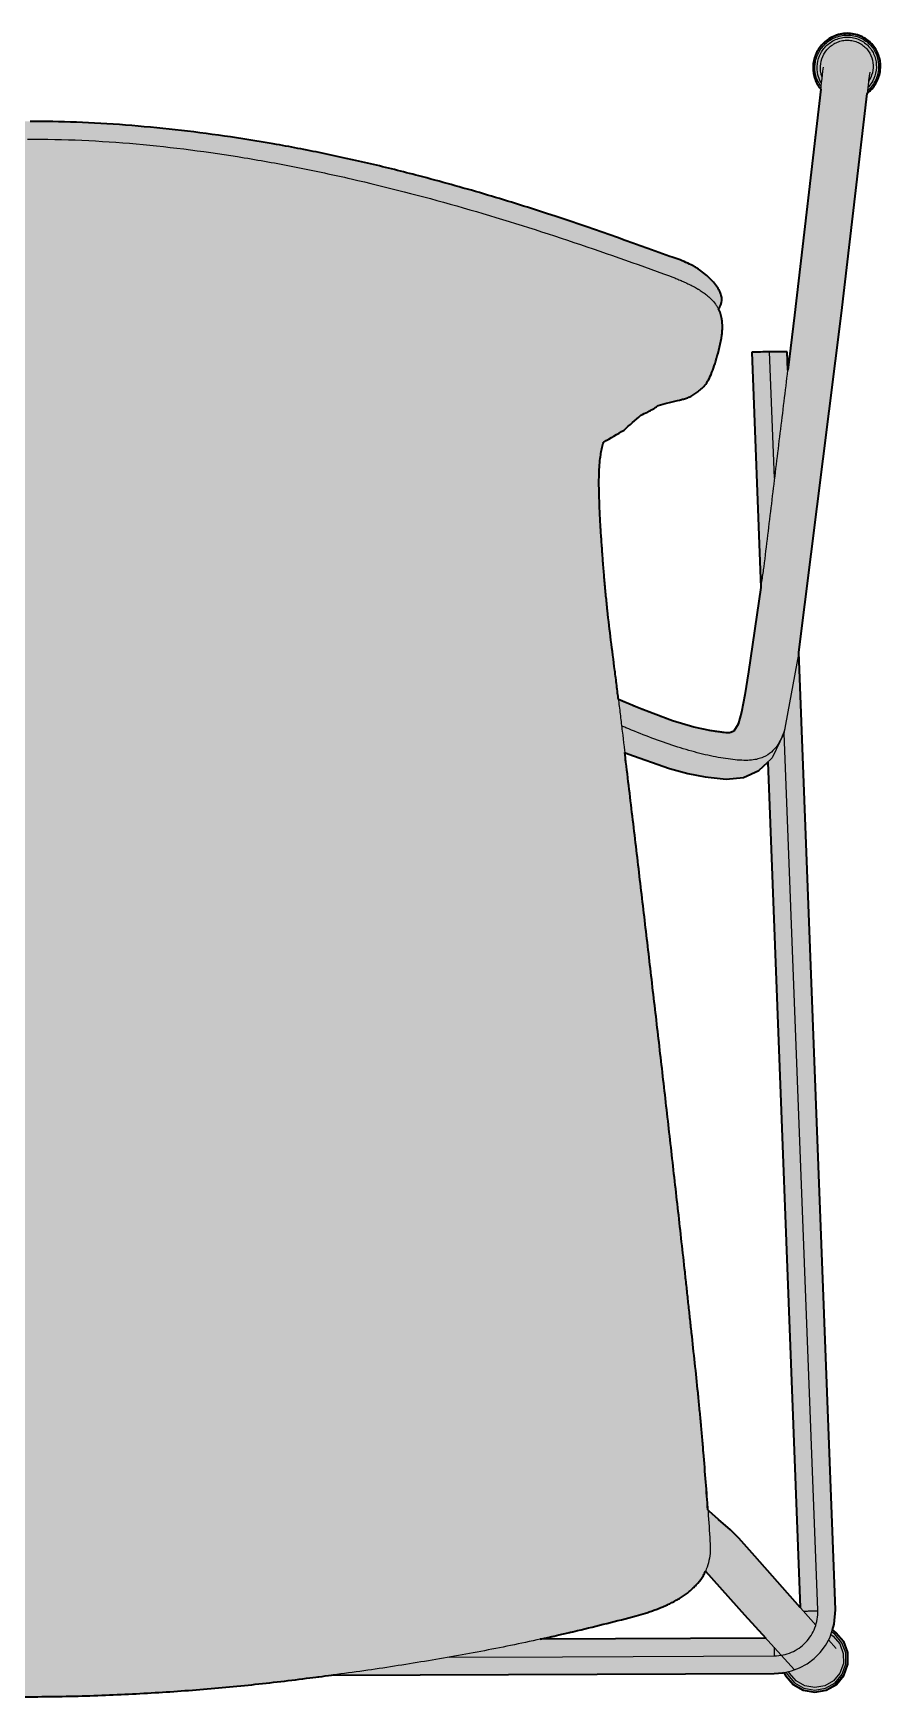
# Model space of a CAD drawing. Header units: millimetres. Extents: x 0 to 1859, y -934 to 1101.
# Drawn here: x 411 to 688, y -934 to -391 of the extents above; entities that cross this region are included whole.
import ezdxf

# ---------------------------------------------------------------- set-up
doc = ezdxf.new("R2010")
doc.units = ezdxf.units.MM
doc.layers.add('Blocks', color=7, linetype='Continuous')
doc.layers.add('Blocks$Fill', color=7, linetype='Continuous', true_color=0xffffff)
doc.layers.add('Blocks$Inner', color=7, linetype='Continuous', lineweight=25, true_color=0x007f00)
doc.layers.add('Blocks$Outline', color=7, linetype='Continuous', lineweight=35, true_color=0xff3f3f)

# ---------------------------------------------------------------- blocks, each defined once
blk = doc.blocks.new('Vico Duo Barstool Top')
at = {"layer": 'Blocks$Fill'}
h = blk.add_hatch(color=256, dxfattribs=at)
h.paths.add_polyline_path([(17.65, -10.49), (17.87, -10.21), (17.99, -10.04), (18.07, -9.95), (18.22, -9.73), (18.37, -9.51), (18.52, -9.29), (18.65, -9.07), (18.79, -8.84), (18.91, -8.61), (19.03, -8.38), (19.15, -8.14), (19.25, -7.91), (19.36, -7.67), (19.45, -7.43), (19.54, -7.19), (19.63, -6.94), (19.71, -6.7), (19.78, -6.45), (19.84, -6.2), (19.91, -5.96), (19.96, -5.71), (20.01, -5.46), (20.05, -5.21), (20.09, -4.95), (20.12, -4.7), (20.14, -4.45), (20.16, -4.2), (20.17, -3.94), (20.18, -3.69), (20.18, -3.44), (20.18, -3.18), (20.17, -2.93), (20.15, -2.68), (20.13, -2.43), (20.1, -2.17), (20.07, -1.92), (20.03, -1.67), (19.99, -1.42), (19.94, -1.17), (19.88, -0.93), (19.82, -0.68), (19.75, -0.43), (19.68, -0.19), (19.6, 0.05), (19.51, 0.29), (19.42, 0.53), (19.33, 0.77), (19.23, 1.01), (19.12, 1.24), (19.01, 1.47), (18.89, 1.7), (18.77, 1.93), (18.64, 2.16), (18.5, 2.38), (18.36, 2.6), (18.22, 2.82), (18.07, 3.03), (17.91, 3.24), (17.75, 3.45), (17.58, 3.66), (17.41, 3.86), (17.23, 4.06), (17.05, 4.25), (16.86, 4.44), (16.67, 4.63), (16.47, 4.81), (16.27, 4.99), (16.06, 5.17), (15.85, 5.34), (15.64, 5.5), (15.41, 5.66), (15.19, 5.82), (14.96, 5.97), (14.72, 6.12), (14.48, 6.26), (14.24, 6.39), (13.99, 6.52), (13.74, 6.65), (13.49, 6.76), (13.23, 6.87), (12.96, 6.98), (12.7, 7.08), (12.43, 7.17), (12.16, 7.26), (11.88, 7.33), (11.61, 7.41), (11.33, 7.47), (11.05, 7.53), (10.76, 7.58), (10.48, 7.62), (10.19, 7.66), (9.91, 7.69), (9.62, 7.71), (9.33, 7.72), (9.04, 7.73), (8.75, 7.73), (8.46, 7.72), (8.17, 7.7), (7.88, 7.68), (7.59, 7.64), (7.31, 7.6), (7.02, 7.56), (6.74, 7.5), (6.45, 7.44), (6.18, 7.37), (5.9, 7.29), (5.62, 7.21), (5.35, 7.12), (5.08, 7.02), (4.82, 6.92), (4.56, 6.8), (4.3, 6.69), (4.04, 6.56), (3.79, 6.43), (3.55, 6.29), (3.31, 6.15), (3.07, 6), (2.84, 5.85), (2.61, 5.69), (2.39, 5.52), (2.17, 5.35), (1.96, 5.18), (1.75, 5), (1.55, 4.81), (1.36, 4.62), (1.16, 4.43), (0.98, 4.23), (0.8, 4.03), (0.63, 3.82), (0.46, 3.62), (0.3, 3.4), (0.14, 3.19), (-0.01, 2.97), (-0.15, 2.75), (-0.29, 2.52), (-0.42, 2.3), (-0.55, 2.07), (-0.67, 1.84), (-0.78, 1.6), (-0.89, 1.36), (-0.99, 1.13), (-1.09, 0.89), (-1.18, 0.64), (-1.26, 0.4), (-1.34, 0.16), (-1.41, -0.09), (-1.48, -0.34), (-1.54, -0.59), (-1.59, -0.84), (-1.64, -1.09), (-1.68, -1.34), (-1.72, -1.59), (-1.75, -1.84), (-1.78, -2.09), (-1.8, -2.35), (-1.81, -2.6), (-1.82, -2.85), (-1.82, -3.11), (-1.81, -3.36), (-1.8, -3.61), (-1.79, -3.86), (-1.76, -4.12), (-1.74, -4.37), (-1.7, -4.62), (-1.66, -4.87), (-1.62, -5.12), (-1.57, -5.37), (-1.51, -5.62), (-1.45, -5.86), (-1.38, -6.11), (-1.31, -6.35), (-1.23, -6.59), (-1.15, -6.84), (-1.06, -7.07), (-0.96, -7.31), (-0.86, -7.55), (-0.75, -7.78), (-0.64, -8.01), (-0.52, -8.24), (-0.4, -8.47), (-0.27, -8.7), (-0.14, -8.92), (0, -9.14), (0.15, -9.36), (0.3, -9.57), (0.46, -9.79), (0.62, -9.99), (0.78, -10.2), (0.96, -10.4), (1.13, -10.6), (1.32, -10.79), (1.5, -10.99), (1.69, -11.17), (1.89, -11.36), (2.09, -11.53), (2.39, -11.78), (2.54, -11.9), (25.61, -194.12), (14.89, -506.84), (15.27, -511.49), (15.9, -513.38), (14.63, -514.31), (12.18, -517.24), (10.87, -520.83), (10.87, -524.65), (12.17, -528.24), (14.63, -531.16), (17.94, -533.07), (21.7, -533.74), (25.46, -533.07), (28.77, -531.16), (31.23, -528.24), (31.73, -527.26), (32.06, -527.33), (34.88, -527.53), (179.32, -527.53), (206.56, -530.65), (225.93, -532.29), (245.51, -533.44), (255.57, -533.83), (276.61, -534.17), (276.74, -534.17), (297.65, -533.74), (317.52, -532.76), (337.01, -531.29), (356.15, -529.32), (373.87, -527.14), (518.31, -526.57), (521.13, -526.36), (521.46, -526.29), (521.97, -527.27), (524.43, -530.18), (527.75, -532.08), (531.51, -532.73), (535.27, -532.05), (538.57, -530.13), (541.02, -527.19), (542.31, -523.59), (542.29, -519.77), (540.97, -516.19), (538.5, -513.27), (537.23, -512.35), (537.85, -510.45), (538.22, -505.81), (526.25, -193.18), (548.61, -10.82), (548.75, -10.7), (548.91, -10.57), (549.05, -10.45), (549.25, -10.27), (549.45, -10.09), (549.64, -9.9), (549.83, -9.71), (550.01, -9.51), (550.18, -9.31), (550.36, -9.11), (550.52, -8.91), (550.68, -8.7), (550.84, -8.48), (550.99, -8.27), (551.13, -8.05), (551.27, -7.83), (551.4, -7.61), (551.53, -7.38), (551.65, -7.15), (551.77, -6.92), (551.88, -6.69), (551.99, -6.45), (552.09, -6.22), (552.18, -5.98), (552.27, -5.74), (552.36, -5.5), (552.43, -5.26), (552.51, -5.01), (552.57, -4.76), (552.63, -4.52), (552.69, -4.27), (552.74, -4.02), (552.78, -3.77), (552.82, -3.52), (552.85, -3.27), (552.88, -3.02), (552.9, -2.77), (552.92, -2.51), (552.92, -2.26), (552.93, -2.01), (552.93, -1.75), (552.92, -1.5), (552.9, -1.25), (552.88, -0.99), (552.86, -0.74), (552.83, -0.49), (552.79, -0.24), (552.75, 0.01), (552.7, 0.26), (552.64, 0.51), (552.58, 0.76), (552.51, 1.01), (552.44, 1.25), (552.36, 1.5), (552.27, 1.74), (552.18, 1.98), (552.09, 2.22), (551.98, 2.46), (551.87, 2.7), (551.76, 2.93), (551.64, 3.16), (551.51, 3.39), (551.38, 3.62), (551.24, 3.84), (551.09, 4.06), (550.94, 4.28), (550.79, 4.49), (550.62, 4.7), (550.46, 4.91), (550.28, 5.12), (550.1, 5.32), (549.92, 5.52), (549.73, 5.71), (549.53, 5.9), (549.33, 6.08), (549.12, 6.26), (548.91, 6.43), (548.69, 6.6), (548.47, 6.77), (548.24, 6.93), (548.01, 7.08), (547.77, 7.23), (547.53, 7.37), (547.28, 7.51), (547.03, 7.64), (546.77, 7.76), (546.52, 7.88), (546.25, 7.99), (545.99, 8.09), (545.72, 8.19), (545.45, 8.28), (545.17, 8.36), (544.89, 8.44), (544.61, 8.51), (544.33, 8.57), (544.05, 8.62), (543.76, 8.67), (543.48, 8.71), (543.19, 8.74), (542.9, 8.76), (542.61, 8.78), (542.32, 8.78), (542.03, 8.78), (541.74, 8.78), (541.45, 8.76), (541.16, 8.74), (540.88, 8.71), (540.59, 8.67), (540.31, 8.63), (540.02, 8.58), (539.74, 8.52), (539.46, 8.45), (539.19, 8.38), (538.91, 8.3), (538.64, 8.21), (538.37, 8.12), (538.11, 8.02), (537.85, 7.91), (537.59, 7.8), (537.33, 7.68), (537.08, 7.56), (536.83, 7.43), (536.59, 7.29), (536.35, 7.15), (536.12, 7), (535.89, 6.85), (535.66, 6.69), (535.44, 6.53), (535.23, 6.37), (535.01, 6.2), (534.81, 6.02), (534.61, 5.84), (534.41, 5.66), (534.22, 5.47), (534.03, 5.28), (533.85, 5.08), (533.67, 4.88), (533.5, 4.68), (533.34, 4.47), (533.18, 4.26), (533.02, 4.05), (532.87, 3.84), (532.73, 3.62), (532.59, 3.4), (532.45, 3.17), (532.33, 2.95), (532.2, 2.72), (532.09, 2.49), (531.98, 2.26), (531.87, 2.02), (531.77, 1.79), (531.67, 1.55), (531.58, 1.31), (531.5, 1.07), (531.42, 0.82), (531.35, 0.58), (531.28, 0.33), (531.22, 0.09), (531.17, -0.16), (531.12, -0.41), (531.08, -0.66), (531.04, -0.91), (531.01, -1.16), (530.98, -1.41), (530.96, -1.67), (530.94, -1.92), (530.93, -2.17), (530.93, -2.43), (530.93, -2.68), (530.94, -2.93), (530.95, -3.18), (530.97, -3.44), (531, -3.69), (531.03, -3.94), (531.07, -4.19), (531.11, -4.44), (531.16, -4.69), (531.22, -4.94), (531.28, -5.19), (531.35, -5.44), (531.42, -5.68), (531.5, -5.93), (531.58, -6.17), (531.68, -6.41), (531.77, -6.65), (531.88, -6.89), (531.98, -7.13), (532.1, -7.36), (532.22, -7.59), (532.35, -7.82), (532.48, -8.05), (532.62, -8.27), (532.76, -8.49), (532.91, -8.71), (533.07, -8.93), (533.27, -9.19), (533.49, -9.47), (522.74, -101.17), (522.51, -95.2), (511.02, -95.25), (513.96, -172.1), (508.71, -207.09), (507.62, -212.79), (506.49, -216.69), (505.09, -219.03), (504.04, -219.47), (503.3, -219.52), (501.98, -219.47), (497.25, -218.82), (492.01, -217.67), (485.08, -215.58), (474.21, -211.49), (467.46, -208.68), (463.17, -172.53), (461.85, -155.63), (461.55, -150.8), (461.17, -141.81), (461.12, -137.84), (461.13, -136.04), (461.18, -134.36), (461.25, -132.82), (461.36, -131.38), (461.51, -130.04), (461.67, -128.79), (461.84, -127.77), (462.03, -126.82), (462.24, -125.86), (462.36, -125.41), (462.48, -124.97), (462.68, -124.65), (469.32, -120.7), (474.79, -115.89), (476.95, -114.83), (477.52, -114.54), (477.9, -114.34), (478.29, -114.12), (478.68, -113.88), (479.07, -113.64), (479.45, -113.37), (479.84, -113.08), (480.04, -112.93), (480.38, -112.66), (486.75, -111.1), (487.7, -110.86), (488.01, -110.78), (489.37, -110.38), (489.71, -110.27), (490.05, -110.15), (490.39, -110.02), (490.56, -109.95), (490.73, -109.88), (490.89, -109.8), (491.06, -109.72), (491.23, -109.63), (491.39, -109.54), (491.56, -109.44), (491.72, -109.34), (492.05, -109.12), (493.37, -108.19), (493.7, -107.94), (494.03, -107.68), (494.36, -107.4), (494.52, -107.26), (494.68, -107.11), (494.84, -106.96), (495, -106.8), (495.16, -106.63), (495.32, -106.46), (495.48, -106.28), (495.64, -106.09), (495.79, -105.9), (495.95, -105.69), (496.1, -105.48), (496.25, -105.26), (496.4, -105.03), (496.55, -104.79), (496.69, -104.53), (496.84, -104.28), (496.98, -104.01), (497.13, -103.73), (497.41, -103.14), (497.68, -102.52), (497.95, -101.87), (498.21, -101.18), (498.73, -99.73), (499.23, -98.16), (499.71, -96.47), (500.18, -94.66), (500.62, -92.73), (501.05, -90.68), (501.11, -90.34), (501.17, -90), (501.21, -89.65), (501.25, -89.3), (501.29, -88.95), (501.31, -88.59), (501.35, -87.86), (501.37, -87.12), (501.37, -86.73), (501.37, -86.35), (501.35, -85.95), (501.32, -85.56), (501.3, -85.36), (501.27, -85.15), (501.25, -84.95), (501.14, -84.34), (501.06, -83.93), (500.97, -83.51), (500.92, -83.3), (500.87, -83.09), (500.81, -82.88), (500.74, -82.67), (500.67, -82.46), (500.6, -82.24), (500.51, -82.03), (500.42, -81.81), (500.32, -81.59), (500.21, -81.38), (500.06, -81.1), (500.18, -80.94), (500.3, -80.78), (500.4, -80.62), (500.5, -80.45), (500.6, -80.29), (500.64, -80.2), (500.68, -80.12), (500.72, -80.04), (500.76, -79.95), (500.8, -79.87), (500.83, -79.79), (500.87, -79.7), (500.9, -79.62), (500.93, -79.53), (500.96, -79.45), (500.98, -79.36), (501.01, -79.27), (501.03, -79.19), (501.05, -79.1), (501.07, -79.01), (501.09, -78.93), (501.11, -78.84), (501.12, -78.75), (501.14, -78.66), (501.15, -78.58), (501.16, -78.49), (501.16, -78.4), (501.17, -78.25), (501.18, -78.11), (501.18, -77.96), (501.17, -77.81), (501.17, -77.72), (501.16, -77.64), (501.14, -77.46), (501.12, -77.29), (501.09, -77.11), (501.05, -76.93), (501.01, -76.75), (500.96, -76.57), (500.91, -76.39), (500.85, -76.21), (500.78, -76.03), (500.71, -75.84), (500.63, -75.66), (500.54, -75.48), (500.45, -75.29), (500.36, -75.1), (500.25, -74.91), (500.14, -74.72), (500.02, -74.53), (499.9, -74.33), (499.76, -74.13), (499.62, -73.93), (499.47, -73.72), (499.15, -73.3), (498.81, -72.88), (498.44, -72.45), (498.04, -72.02), (497.63, -71.59), (497.2, -71.16), (496.75, -70.73), (496.3, -70.31), (495.83, -69.91), (495.35, -69.51), (494.86, -69.13), (494.37, -68.76), (493.87, -68.41), (493.37, -68.07), (492.85, -67.74), (492.33, -67.43), (491.79, -67.12), (491.23, -66.81), (490.67, -66.52), (490.09, -66.24), (489.49, -65.97), (488.89, -65.7), (488.26, -65.45), (487.63, -65.2), (486.98, -64.96), (486.31, -64.73), (485.63, -64.51), (484.94, -64.3), (484.23, -64.1), (464.68, -57.02), (444.28, -50.09), (423.42, -43.61), (402.33, -37.73), (386.56, -33.81), (370.84, -30.34), (354.9, -27.29), (338.96, -24.74), (322.93, -22.7), (306.7, -21.18), (298.61, -20.63), (290.66, -20.24), (282.95, -20.02), (275.59, -19.97), (267.93, -20.06), (260.18, -20.32), (252.36, -20.74), (244.49, -21.3), (228.26, -22.89), (212.24, -24.99), (196.31, -27.6), (180.38, -30.72), (164.68, -34.25), (148.92, -38.23), (127.85, -44.19), (107.02, -50.75), (86.65, -57.77), (67.13, -64.92), (66.42, -65.13), (65.73, -65.34), (65.05, -65.56), (64.38, -65.8), (63.73, -66.04), (63.1, -66.29), (62.48, -66.55), (61.87, -66.81), (61.28, -67.09), (60.7, -67.37), (60.14, -67.67), (59.58, -67.97), (59.04, -68.28), (58.52, -68.6), (58.01, -68.93), (57.5, -69.27), (57.01, -69.62), (56.52, -69.99), (56.03, -70.38), (55.55, -70.78), (55.09, -71.19), (54.63, -71.61), (54.18, -72.04), (53.76, -72.47), (53.34, -72.9), (52.95, -73.33), (52.58, -73.76), (52.24, -74.19), (51.92, -74.61), (51.78, -74.81), (51.64, -75.02), (51.5, -75.22), (51.38, -75.41), (51.26, -75.61), (51.15, -75.8), (51.04, -75.99), (50.95, -76.18), (50.86, -76.37), (50.77, -76.55), (50.7, -76.73), (50.63, -76.92), (50.56, -77.1), (50.5, -77.28), (50.44, -77.46), (50.4, -77.64), (50.36, -77.82), (50.32, -78), (50.29, -78.18), (50.27, -78.35), (50.25, -78.53), (50.24, -78.62), (50.24, -78.7), (50.24, -78.85), (50.24, -79), (50.24, -79.15), (50.25, -79.29), (50.26, -79.38), (50.27, -79.47), (50.28, -79.56), (50.29, -79.65), (50.31, -79.73), (50.32, -79.82), (50.34, -79.91), (50.36, -79.99), (50.38, -80.08), (50.41, -80.17), (50.43, -80.25), (50.46, -80.34), (50.49, -80.42), (50.52, -80.51), (50.55, -80.59), (50.59, -80.68), (50.62, -80.76), (50.66, -80.85), (50.7, -80.93), (50.74, -81.01), (50.78, -81.09), (50.83, -81.18), (50.92, -81.34), (51.02, -81.51), (51.13, -81.67), (51.24, -81.83), (51.36, -81.99), (51.22, -82.26), (51.11, -82.48), (51.01, -82.7), (50.92, -82.92), (50.83, -83.13), (50.76, -83.35), (50.69, -83.56), (50.62, -83.77), (50.56, -83.99), (50.51, -84.2), (50.46, -84.41), (50.38, -84.82), (50.23, -85.64), (50.19, -85.85), (50.17, -86.05), (50.14, -86.25), (50.12, -86.45), (50.09, -86.85), (50.08, -87.24), (50.07, -87.63), (50.08, -88.01), (50.1, -88.76), (50.14, -89.48), (50.17, -89.84), (50.2, -90.19), (50.25, -90.54), (50.29, -90.89), (50.35, -91.23), (50.41, -91.57), (50.85, -93.62), (51.3, -95.55), (51.77, -97.36), (52.26, -99.05), (52.77, -100.61), (53.29, -102.06), (53.56, -102.75), (53.83, -103.4), (54.11, -104.02), (54.39, -104.6), (54.53, -104.88), (54.68, -105.15), (54.82, -105.41), (54.97, -105.66), (55.12, -105.9), (55.27, -106.13), (55.42, -106.35), (55.58, -106.56), (55.73, -106.77), (55.89, -106.96), (56.04, -107.15), (56.2, -107.33), (56.36, -107.5), (56.52, -107.66), (56.68, -107.82), (56.85, -107.98), (57.01, -108.13), (57.17, -108.27), (57.5, -108.54), (57.83, -108.8), (58.16, -109.05), (59.48, -109.98), (59.81, -110.2), (59.98, -110.3), (60.14, -110.4), (60.31, -110.49), (60.48, -110.57), (60.64, -110.65), (60.81, -110.73), (60.98, -110.8), (61.15, -110.87), (61.49, -111), (61.83, -111.12), (62.17, -111.23), (63.54, -111.62), (63.85, -111.7), (71.17, -113.47), (71.32, -113.59), (71.51, -113.74), (71.71, -113.89), (72.1, -114.18), (72.49, -114.44), (72.88, -114.69), (73.26, -114.92), (73.65, -115.14), (74.04, -115.34), (74.61, -115.62), (76.78, -116.67), (82.26, -121.46), (88.92, -125.39), (89.12, -125.71), (89.24, -126.14), (89.36, -126.6), (89.58, -127.56), (89.77, -128.51), (89.94, -129.52), (90.11, -130.77), (90.26, -132.11), (90.37, -133.55), (90.46, -135.1), (90.51, -136.77), (90.53, -138.57), (90.49, -142.54), (90.15, -151.54), (88.72, -172.1), (87.92, -180.4), (84.47, -209.43), (77.73, -212.28), (66.87, -216.41), (59.95, -218.52), (54.72, -219.69), (49.99, -220.36), (48.68, -220.42), (47.93, -220.37), (46.88, -219.94), (45.47, -217.6), (44.33, -213.71), (43.21, -208.01), (41.99, -200.58), (37.83, -173.04), (40.46, -96.18), (28.97, -96.17), (28.77, -102.15)], flags=0)
h.paths.add_polyline_path([(82.47, -226.72), (58.1, -450.47), (56.33, -474.12), (55.89, -474.47), (52.87, -477.17), (48.96, -480.64), (46.29, -483.34), (41.1, -489.2), (26.41, -506), (35.87, -230.08), (38.73, -232.76), (43.79, -234.99), (49.45, -235.58), (56.3, -234.82), (61.94, -233.66), (67.94, -232.01), (81.43, -227.16)], flags=0)
h.paths.add_polyline_path([(37.57, -516.04), (57.2, -494.07), (57.37, -494.44), (57.54, -494.8), (57.72, -495.13), (57.9, -495.46), (58.09, -495.78), (58.29, -496.1), (58.5, -496.42), (58.71, -496.73), (58.94, -497.04), (59.18, -497.34), (59.42, -497.64), (59.68, -497.94), (59.94, -498.23), (60.21, -498.52), (60.48, -498.81), (60.76, -499.09), (61.33, -499.63), (61.92, -500.16), (62.51, -500.67), (62.81, -500.92), (63.12, -501.16), (63.44, -501.4), (63.75, -501.63), (64.41, -502.08), (65.07, -502.51), (65.75, -502.93), (66.44, -503.33), (67.84, -504.09), (68.55, -504.46), (69.27, -504.8), (70, -505.13), (70.74, -505.45), (72.23, -506.05), (73.73, -506.63), (75.25, -507.17), (76.78, -507.67), (78.32, -508.14), (79.88, -508.57), (99.02, -513.28), (111.25, -516.04)], flags=0)
h.paths.add_polyline_path([(496.64, -473.2), (493.42, -434.99), (469.53, -226.01), (484.07, -231.19), (490.09, -232.81), (495.73, -233.95), (502.58, -234.69), (508.24, -234.07), (513.29, -231.82), (516.14, -229.12), (526.7, -505.01), (506.72, -482.42), (504.05, -479.74), (500.12, -476.28)], flags=0)
h.paths.add_polyline_path([(495.86, -493.2), (515.57, -515.1), (441.89, -515.39), (454.11, -512.58), (473.23, -507.79), (474.79, -507.35), (476.33, -506.88), (477.86, -506.37), (479.37, -505.82), (480.87, -505.25), (482.36, -504.64), (483.1, -504.32), (483.83, -503.98), (484.55, -503.63), (485.25, -503.27), (486.65, -502.49), (487.34, -502.09), (488.02, -501.67), (488.68, -501.24), (489.33, -500.79), (489.65, -500.56), (489.96, -500.32), (490.27, -500.08), (490.57, -499.83), (491.16, -499.31), (491.75, -498.78), (492.32, -498.23), (492.6, -497.95), (492.87, -497.66), (493.13, -497.37), (493.39, -497.08), (493.65, -496.78), (493.89, -496.48), (494.13, -496.18), (494.35, -495.87), (494.57, -495.55), (494.78, -495.24), (494.98, -494.92), (495.16, -494.6), (495.34, -494.27), (495.51, -493.94), (495.69, -493.57)], flags=0)
at = {"layer": 'Blocks$Inner'}
for p, q in [((513.96, -172.1), (511.02, -95.25)), ((518.34, -136.38), (516.76, -95.22)), ((526.7, -505.01), (516.14, -229.12)), ((441.89, -515.39), (515.57, -515.1)), ((536.75, -513.84), (537.53, -514.43)), ((538.06, -513.8), (537.01, -513.02)), ((538.41, -513.39), (537.19, -512.49)), ((538.5, -513.27), (537.23, -512.35)), ((521.46, -526.29), (521.97, -527.27)), ((521.61, -526.25), (522.09, -527.19)), ((522.14, -526.13), (522.56, -526.92)), ((523.28, -526.51), (522.98, -525.95))]:
    blk.add_line(p, q, dxfattribs=at)
for points in [[(549.37, -4.3), (540.26, -82.54), (526.16, -193.9), (521.46, -219.79), (517.63, -227.72), (513.29, -231.82), (508.24, -234.07), (502.58, -234.69), (495.73, -233.95), (490.09, -232.81), (484.07, -231.19), (470.57, -226.39), (469.53, -226.01)], [(522.51, -95.2), (522.74, -101.17)], [(476.95, -114.83), (476.95, -114.83), (474.79, -115.89), (469.32, -120.7), (462.68, -124.65), (462.48, -124.97)], [(373.87, -527.14), (518.31, -526.57), (521.13, -526.36), (523.9, -525.75), (526.55, -524.76), (529.03, -523.4), (531.3, -521.71), (533.31, -519.71), (535.01, -517.45), (536.38, -514.97), (537.85, -510.45), (538.22, -505.81), (526.25, -193.18)], [(532.48, -505.97), (521.52, -219.62)], [(496.64, -473.2), (497.09, -473.6), (500.12, -476.28), (504.05, -479.74), (506.72, -482.42), (511.94, -488.27), (531.83, -510.84)], [(524.93, -525.37), (508.54, -507.39), (495.86, -493.2)], [(521.97, -527.27), (524.43, -530.18), (527.75, -532.08), (531.51, -532.73), (535.27, -532.05), (538.57, -530.13), (541.02, -527.19), (542.31, -523.59), (542.29, -519.77), (540.97, -516.19), (538.5, -513.27)], [(522.09, -527.19), (524.53, -530.07), (527.8, -531.94), (531.51, -532.58), (535.22, -531.91), (538.48, -530.01), (540.89, -527.11), (542.16, -523.57), (542.15, -519.8), (540.84, -516.26), (538.41, -513.39)], [(522.56, -526.92), (524.87, -529.65), (527.98, -531.43), (531.51, -532.04), (535.03, -531.4), (538.13, -529.6), (540.42, -526.85), (541.63, -523.48), (541.62, -519.89), (540.38, -516.53), (538.06, -513.8)], [(537.53, -514.43), (539.66, -516.95), (540.8, -520.04), (540.82, -523.33), (539.7, -526.43), (537.59, -528.97), (534.75, -530.63), (531.51, -531.21), (528.27, -530.65), (525.41, -529.02), (523.28, -526.51)], [(536.03, -515.6), (538.5, -518.4)], [(412.29, -521.25), (449.2, -521.1), (518.28, -520.83)]]:
    blk.add_lwpolyline(points, dxfattribs=at)
for points, knots in [([(533.49, -9.47), (533.42, -9.37), (533.34, -9.28), (533.27, -9.19), (533.23, -9.13), (533.19, -9.08), (533.15, -9.02), (533.12, -8.99), (532.24, -7.83), (531.02, -5.24), (530.76, -1.14), (531.97, 2.81), (534.16, 5.64), (536.55, 7.35), (538.61, 8.28), (540.86, 8.79), (542.42, 8.81), (543.19, 8.74)], [-20.35828, -20.35828, -20.35828, -20.35828, -20.0836, -20.0836, -20.0836, -19.925255, -19.925255, -19.925255, -19.829331, -16.524442, -13.219554, -9.914665, -6.609777, -4.957333, -3.304888, -1.652444, 0, 0, 0, 0]), ([(533.51, -9.32), (533.43, -9.22), (533.36, -9.13), (533.29, -9.03), (533.25, -8.98), (533.21, -8.93), (533.17, -8.87), (533.16, -8.87), (532.32, -7.74), (531.13, -5.2), (530.87, -1.14), (532.07, 2.78), (534.25, 5.57), (536.62, 7.27), (538.66, 8.19), (540.89, 8.69), (542.43, 8.71), (543.19, 8.63)], [-20.283629, -20.283629, -20.283629, -20.283629, -20.002198, -20.002198, -20.002198, -19.845692, -19.845692, -19.845692, -19.829331, -16.524442, -13.219554, -9.914665, -6.609777, -4.957333, -3.304888, -1.652444, 0, 0, 0, 0]), ([(533.59, -8.63), (533.52, -8.53), (533.45, -8.43), (533.37, -8.32), (533.34, -8.28), (533.31, -8.23), (533.27, -8.18), (532.61, -7.19), (531.61, -4.89), (531.39, -1.13), (532.56, 2.62), (534.66, 5.29), (536.93, 6.9), (538.88, 7.76), (541.01, 8.23), (542.47, 8.24), (543.19, 8.16)], [-19.911375, -19.911375, -19.911375, -19.911375, -19.602095, -19.602095, -19.602095, -19.45509, -19.45509, -19.45509, -16.524442, -13.219554, -9.914665, -6.609777, -4.957333, -3.304888, -1.652444, 0, 0, 0, 0]), ([(533.71, -7.57), (533.66, -7.47), (533.6, -7.38), (533.55, -7.28), (533.52, -7.24), (533.5, -7.2), (533.48, -7.15), (533.05, -6.4), (532.29, -4.44), (532.13, -1.13), (533.26, 2.4), (535.25, 4.88), (537.38, 6.36), (539.2, 7.15), (541.17, 7.57), (542.53, 7.56), (543.19, 7.49)], [-19.253744, -19.253744, -19.253744, -19.253744, -18.962805, -18.962805, -18.962805, -18.828879, -18.828879, -18.828879, -16.524442, -13.219554, -9.914665, -6.609777, -4.957333, -3.304888, -1.652444, 0, 0, 0, 0]), ([(533.91, -5.59), (533.9, -5.55), (533.88, -5.52), (533.87, -5.48), (533.74, -5.13), (533.32, -3.72), (533.23, -1.13), (534.3, 2.06), (536.13, 4.27), (538.05, 5.57), (539.68, 6.25), (541.42, 6.58), (542.61, 6.56), (543.2, 6.49)], [-17.742266, -17.742266, -17.742266, -17.742266, -17.626072, -17.626072, -17.626072, -16.524442, -13.219554, -9.914665, -6.609777, -4.957333, -3.304888, -1.652444, 0, 0, 0, 0]), ([(543.19, 8.74), (543.96, 8.66), (545.48, 8.35), (547.57, 7.43), (549.38, 6.13), (551.34, 3.99), (552.83, 0.81), (553.1, -3.29), (551.89, -7.25), (550.1, -9.55), (548.96, -10.53), (548.91, -10.57), (548.86, -10.62), (548.8, -10.66), (548.75, -10.7), (548.7, -10.74), (548.66, -10.78), (548.61, -10.82)], [0, 0, 0, 0, 1.652444, 3.304888, 4.957333, 6.609777, 9.914665, 13.219554, 16.524442, 19.829331, 19.972135, 19.972135, 19.972135, 20.126225, 20.126225, 20.126225, 20.269636, 20.269636, 20.269636, 20.269636]), ([(543.19, 8.63), (543.95, 8.56), (545.45, 8.25), (547.53, 7.34), (549.32, 6.05), (551.25, 3.93), (552.73, 0.77), (552.98, -3.29), (551.78, -7.21), (550.04, -9.46), (548.95, -10.4), (548.94, -10.41), (548.89, -10.45), (548.84, -10.49), (548.79, -10.53), (548.74, -10.58), (548.68, -10.63), (548.62, -10.68)], [0, 0, 0, 0, 1.652444, 3.304888, 4.957333, 6.609777, 9.914665, 13.219554, 16.524442, 19.829331, 19.85451, 19.85451, 19.85451, 20.00671, 20.00671, 20.00671, 20.174796, 20.174796, 20.174796, 20.174796]), ([(543.19, 8.16), (543.91, 8.09), (545.34, 7.79), (547.31, 6.91), (549.01, 5.67), (550.84, 3.64), (552.24, 0.61), (552.47, -3.3), (551.35, -6.88), (549.84, -8.9), (548.99, -9.71), (548.95, -9.75), (548.91, -9.79), (548.87, -9.83), (548.81, -9.88), (548.76, -9.93), (548.71, -9.98)], [0, 0, 0, 0, 1.652444, 3.304888, 4.957333, 6.609777, 9.914665, 13.219554, 16.524442, 19.379421, 19.379421, 19.379421, 19.522224, 19.522224, 19.522224, 19.700946, 19.700946, 19.700946, 19.700946]), ([(543.19, 7.49), (543.86, 7.42), (545.18, 7.13), (546.99, 6.3), (548.56, 5.14), (550.25, 3.23), (551.54, 0.38), (551.73, -3.3), (550.74, -6.38), (549.58, -8.05), (549.06, -8.64), (549.03, -8.67), (549, -8.71), (548.96, -8.75), (548.92, -8.79), (548.88, -8.84), (548.83, -8.89)], [0, 0, 0, 0, 1.652444, 3.304888, 4.957333, 6.609777, 9.914665, 13.219554, 16.524442, 18.577125, 18.577125, 18.577125, 18.70706, 18.70706, 18.70706, 18.877489, 18.877489, 18.877489, 18.877489]), ([(543.2, 6.49), (543.78, 6.42), (544.94, 6.14), (546.52, 5.39), (547.9, 4.34), (549.38, 2.62), (550.51, 0.03), (550.63, -3.31), (549.87, -5.57), (549.22, -6.67), (549.14, -6.8), (549.12, -6.83), (549.1, -6.86), (549.08, -6.9), (549.07, -6.9), (549.07, -6.91), (549.06, -6.92)], [0, 0, 0, 0, 1.652444, 3.304888, 4.957333, 6.609777, 9.914665, 13.219554, 16.524442, 16.975927, 16.975927, 16.975927, 17.089546, 17.089546, 17.089546, 17.118963, 17.118963, 17.118963, 17.118963]), ([(484.23, -64.1), (471.59, -59.4), (451.31, -52.17), (426.93, -44.59), (412.93, -40.56), (400.55, -37.22), (386.53, -33.73), (373.5, -30.85), (362.92, -28.74), (352.21, -26.77), (338.97, -24.66), (322.98, -22.62), (301.25, -20.56), (285.11, -19.92), (275.59, -19.97)], [1, 1, 1, 1, 1.2, 1.3, 1.35, 1.4, 1.475, 1.55, 1.5875, 1.625, 1.7, 1.775, 1.85, 2, 2, 2, 2]), ([(274.73, -25.76), (286.57, -25.71), (310.23, -26.82), (339.65, -30.66), (362.9, -34.91), (386.07, -39.87), (414.75, -47.28), (448.86, -57.84), (471.16, -65.69), (482.17, -69.7)], [0.0100704, 0.0100704, 0.0100704, 0.0100704, 0.176737, 0.3434037, 0.426737, 0.5100704, 0.676737, 0.8434037, 1.0100704, 1.0100704, 1.0100704, 1.0100704]), ([(500.06, -81.1), (500.72, -80.25), (501.09, -79.35), (501.16, -78.4), (501.18, -78.2), (501.19, -77.55), (501.02, -76.64), (500.64, -75.66), (500.15, -74.67), (499.22, -73.33), (497.68, -71.58), (495.85, -69.87), (494.21, -68.61), (492.86, -67.74), (491.44, -66.9), (489.53, -65.94), (487.02, -64.94), (485.18, -64.36), (484.23, -64.1)], [-0.043735, -0.043735, -0.043735, -0.043735, 0.130884, 0.130884, 0.130884, 0.166667, 0.25, 0.291667, 0.333333, 0.416667, 0.5, 0.583333, 0.666667, 0.708333, 0.75, 0.833333, 0.916667, 1, 1, 1, 1]), ([(482.17, -69.7), (483.05, -69.99), (484.38, -70.47), (485.96, -71.11), (486.87, -71.49), (487.56, -71.79), (488.26, -72.1), (489.23, -72.54), (490.47, -73.1), (491.69, -73.7), (492.61, -74.2), (493.15, -74.52), (493.56, -74.77), (493.97, -75.03), (494.68, -75.49), (495.64, -76.16), (496.69, -76.99), (497.95, -78.13), (498.94, -79.31), (499.63, -80.35), (499.97, -80.94), (500.21, -81.38), (500.43, -81.81), (500.66, -82.39), (500.88, -83.1), (501.04, -83.79), (501.14, -84.34), (501.21, -84.75), (501.28, -85.16), (501.34, -85.69), (501.37, -86.35), (501.37, -87.12), (501.35, -88.12), (501.27, -89.31), (501.14, -90.23), (501.05, -90.68)], [1.01007, 1.01007, 1.01007, 1.01007, 1.081499, 1.117213, 1.13507, 1.152928, 1.170785, 1.188642, 1.224356, 1.26007, 1.277928, 1.295785, 1.304713, 1.313642, 1.331499, 1.367213, 1.402928, 1.438642, 1.51007, 1.545785, 1.563642, 1.581499, 1.599356, 1.617213, 1.652928, 1.688642, 1.706499, 1.724356, 1.742213, 1.76007, 1.795785, 1.831499, 1.867213, 1.938642, 2.01007, 2.01007, 2.01007, 2.01007]), ([(501.05, -90.68), (500.49, -93.49), (499.58, -97.24), (498.23, -101.26), (497.14, -103.83), (495.96, -105.79), (494.69, -107.17), (493.59, -108.04), (492.71, -108.66), (492.05, -109.13), (491.39, -109.56), (490.5, -110), (489.37, -110.4), (488.19, -110.72), (487.46, -110.94), (480.38, -112.66)], [2.0100704, 2.0100704, 2.0100704, 2.0100704, 2.0394821, 2.054188, 2.0688939, 2.0835998, 2.0983057, 2.1130115, 2.1203645, 2.1277174, 2.1350704, 2.1424233, 2.1571292, 2.1718351, 2.1806505, 2.1806505, 2.1806505, 2.1806505]), ([(516.76, -95.22), (517.43, -95.22), (518.77, -95.21), (520.54, -95.2), (521.62, -95.2), (522.51, -95.2)], [77.4657845, 77.4657845, 77.4657845, 77.4657845, 77.5768962, 77.6880079, 78.0212465, 78.0212465, 78.0212465, 78.0212465]), ([(480.38, -112.66), (480.33, -112.7), (479.76, -113.17), (478.68, -113.92), (477.59, -114.52), (477.01, -114.8), (476.95, -114.83)], [2.1806505, 2.1806505, 2.1806505, 2.1806505, 2.18187265, 2.19469317, 2.20751368, 2.20902548, 2.20902548, 2.20902548, 2.20902548]), ([(462.48, -124.97), (462.31, -125.54), (462.16, -126.16), (462.03, -126.82), (461.9, -127.43), (461.64, -128.84), (461.34, -131.32), (461.15, -134.28), (461.1, -137.75), (461.17, -143.07), (461.44, -149.16), (461.84, -155.62), (462.19, -160.54), (462.5, -164.63), (462.73, -167.43), (462.86, -169.02), (462.96, -170.19), (463.06, -171.35), (463.2, -172.92), (463.47, -175.67), (464.05, -181.23), (465.02, -189.31), (466.07, -197.5), (466.8, -203.26), (467.2, -206.55), (467.5, -209.02), (467.79, -211.5), (468.19, -214.83), (468.89, -220.69), (469.91, -229.15), (471.13, -239.3), (472.73, -252.63), (474.64, -268.75), (476.9, -288.01), (479.16, -307.34), (481.39, -326.68), (483.64, -346.25), (485.49, -362.61), (486.97, -375.78), (488.08, -385.72), (489, -393.99), (489.72, -400.59), (490.26, -405.53), (490.79, -410.45), (491.51, -417.01), (492.4, -425.2), (493.26, -433.37), (493.9, -439.88), (494.36, -444.75), (494.79, -449.61), (495.34, -456.08), (496.25, -467.36), (496.92, -476.98), (497.32, -483.37)], [7.6266849, 7.6266849, 7.6266849, 7.6266849, 7.6335699, 7.6335699, 7.6335699, 7.6399596, 7.6473125, 7.6546655, 7.6620184, 7.6693714, 7.6840772, 7.6914302, 7.6987831, 7.7061361, 7.7098125, 7.7116508, 7.713489, 7.7153272, 7.7171655, 7.7208419, 7.7281949, 7.7429008, 7.7576067, 7.7649596, 7.7686361, 7.7723125, 7.775989, 7.7796655, 7.7870184, 7.8017243, 7.8164302, 7.8311361, 7.8605478, 7.8899596, 7.9193714, 7.9487831, 7.9781949, 8.0076067, 8.0223125, 8.0370184, 8.0517243, 8.0590772, 8.0664302, 8.0737831, 8.0811361, 8.0958419, 8.1105478, 8.1179008, 8.1252537, 8.1326067, 8.1399596, 8.1546655, 8.1840772, 8.1840772, 8.1840772, 8.1840772]), ([(521.75, -218.22), (521.41, -219.32), (520.72, -221.22), (519.3, -223.78), (517.47, -225.86), (515.32, -227.31), (512.99, -228.12), (510.9, -228.5), (508.41, -228.59), (505.53, -228.38), (502.44, -227.98), (498.12, -227.24), (492.32, -225.9), (484.96, -223.65), (477.42, -220.95), (471.97, -218.73), (469.03, -217.5), (468.48, -217.28)], [0.72221405, 0.72221405, 0.72221405, 0.72221405, 0.73333333, 0.74166667, 0.75, 0.75833333, 0.7625, 0.76666667, 0.77083333, 0.775, 0.77916667, 0.78333333, 0.79166667, 0.8, 0.80833333, 0.81666667, 0.81809954, 0.81809954, 0.81809954, 0.81809954]), ([(497.32, -483.37), (497.52, -485.6), (497.35, -488.75), (496.35, -492.12), (495.53, -493.95), (494.56, -495.68), (493.26, -497.3), (491.94, -498.61), (491.16, -499.32), (490.57, -499.83), (489.97, -500.32), (489.12, -500.95), (488.03, -501.68), (486.65, -502.5), (485.49, -503.15), (484.55, -503.64), (483.59, -504.1), (482.37, -504.64), (480.88, -505.25), (479.37, -505.83), (477.86, -506.38), (475.83, -507.06), (474.28, -507.51), (473.23, -507.79)], [8.184077, 8.184077, 8.184077, 8.184077, 8.350744, 8.434077, 8.475744, 8.517411, 8.600744, 8.642411, 8.663244, 8.684077, 8.704911, 8.725744, 8.767411, 8.809077, 8.850744, 8.871577, 8.892411, 8.934077, 8.975744, 9.017411, 9.059077, 9.100744, 9.184077, 9.184077, 9.184077, 9.184077]), ([(473.23, -507.79), (466.91, -509.46), (454.16, -512.64), (434.75, -517.04), (418.51, -520.19), (405.46, -522.43), (395.65, -524.05), (385.68, -525.56), (375.64, -526.93), (365.7, -528.18), (356.13, -529.34), (346.67, -530.4), (337.03, -531.32), (327.28, -532.11), (317.53, -532.78), (307.75, -533.34), (294.34, -533.91), (283.88, -534.12), (276.74, -534.17)], [9.1840772, 9.1840772, 9.1840772, 9.1840772, 9.2840772, 9.3840772, 9.4840772, 9.5340772, 9.5840772, 9.6340772, 9.6840772, 9.7340772, 9.7840772, 9.8340772, 9.8840772, 9.9340772, 9.9840772, 10.0340772, 10.0840772, 10.1840772, 10.1840772, 10.1840772, 10.1840772]), ([(529.11, -506.19), (529.59, -506.18), (530.68, -506.15), (531.88, -506.11), (532.48, -506.1)], [0.7999158, 0.7999158, 0.7999158, 0.7999158, 0.8999158, 0.9995678, 0.9995678, 0.9995678, 0.9995678])]:
    blk.add_open_spline(points, degree=3, knots=knots, dxfattribs=at)
for points, degree in [([(524.92, -83.19), (534.33, -2.26)], 1), ([(549.41, -3.85), (549.28, -4.76), (549.16, -5.67), (549.05, -6.57)], 3), ([(514.96, -165.31), (524.92, -83.19)], 1), ([(511.02, -95.25), (513.76, -95.23), (515.76, -95.23), (516.76, -95.22)], 3), ([(509.91, -199.66), (514.96, -165.31)], 1), ([(508.71, -207.09), (509.91, -199.66)], 1), ([(467.46, -208.68), (474.21, -211.49)], 1), ([(474.21, -211.49), (485.08, -215.58)], 1), ([(507.62, -212.79), (508.71, -207.09)], 1), ([(485.08, -215.58), (492.01, -217.67)], 1), ([(505.09, -219.03), (506.49, -216.69)], 1), ([(506.49, -216.69), (507.62, -212.79)], 1), ([(492.01, -217.67), (497.25, -218.82)], 1), ([(497.25, -218.82), (501.98, -219.47)], 1), ([(501.98, -219.47), (503.3, -219.52)], 1), ([(503.3, -219.52), (504.04, -219.47)], 1), ([(504.04, -219.47), (505.09, -219.03)], 1), ([(518.34, -520.83), (520.24, -520.81), (524.02, -520.02), (528.81, -516.69), (531.92, -511.77), (532.55, -507.94), (532.48, -506.03)], 3), ([(527.84, -506.23), (528.19, -506.22), (528.63, -506.21), (529.11, -506.19)], 3), ([(518.23, -519.05), (518.23, -519.62), (518.22, -520.23), (518.22, -520.83)], 3), ([(518.23, -518.02), (518.23, -518.34), (518.23, -518.69), (518.23, -519.05)], 3), ([(276.61, -534.17), (276.6, -534.17), (276.59, -534.17), (276.58, -534.17)], 3), ([(276.64, -534.17), (276.63, -534.17), (276.62, -534.17), (276.61, -534.17)], 3), ([(276.68, -534.17), (276.66, -534.17), (276.65, -534.17), (276.64, -534.17)], 3), ([(276.71, -534.17), (276.7, -534.17), (276.69, -534.17), (276.68, -534.17)], 3), ([(276.74, -534.17), (276.73, -534.17), (276.72, -534.17), (276.71, -534.17)], 3)]:
    blk.add_open_spline(points, degree=degree, dxfattribs=at)
at = {"layer": 'Blocks$Outline'}
for points in [[(533.49, -9.47), (524.92, -83.19), (522.74, -101.17)], [(526.25, -193.18), (540.26, -82.54), (548.61, -10.82)], [(511.02, -95.25), (513.96, -172.1)], [(522.74, -101.17), (522.51, -95.2)], [(513.96, -172.1), (509.91, -199.66), (508.71, -207.09), (507.62, -212.79), (506.49, -216.69), (505.09, -219.03), (504.04, -219.47), (503.3, -219.52), (501.98, -219.47), (497.25, -218.82), (492.01, -217.67), (485.08, -215.58), (474.21, -211.49), (467.46, -208.68)], [(537.23, -512.35), (537.85, -510.45), (538.22, -505.81), (526.25, -193.18)], [(469.53, -226.01), (470.57, -226.39), (484.07, -231.19), (490.09, -232.81), (495.73, -233.95), (502.58, -234.69), (508.24, -234.07), (513.29, -231.82), (516.14, -229.12)], [(516.14, -229.12), (526.7, -505.01)], [(526.7, -505.01), (511.94, -488.27), (506.72, -482.42), (504.05, -479.74), (500.12, -476.28), (497.09, -473.6), (496.64, -473.2)], [(495.86, -493.2), (508.54, -507.39), (515.57, -515.1)], [(515.57, -515.1), (441.89, -515.39)], [(521.46, -526.29), (521.97, -527.27), (524.43, -530.18), (527.75, -532.08), (531.51, -532.73), (535.27, -532.05), (538.57, -530.13), (541.02, -527.19), (542.31, -523.59), (542.29, -519.77), (540.97, -516.19), (538.5, -513.27), (537.23, -512.35)], [(373.87, -527.14), (518.31, -526.57), (521.13, -526.36), (521.46, -526.29)]]:
    blk.add_lwpolyline(points, dxfattribs=at)
for points, knots in [([(548.61, -10.82), (548.66, -10.78), (548.7, -10.74), (548.75, -10.7), (548.8, -10.66), (548.86, -10.62), (548.91, -10.57), (548.96, -10.53), (550.1, -9.55), (551.89, -7.25), (553.1, -3.29), (552.83, 0.81), (551.34, 3.99), (549.38, 6.13), (547.57, 7.43), (545.48, 8.35), (543.96, 8.66), (543.19, 8.74), (542.42, 8.81), (540.86, 8.79), (538.61, 8.28), (536.55, 7.35), (534.16, 5.64), (531.97, 2.81), (530.76, -1.14), (531.02, -5.24), (532.24, -7.83), (533.12, -8.99), (533.15, -9.02), (533.19, -9.08), (533.23, -9.13), (533.27, -9.19), (533.34, -9.28), (533.42, -9.37), (533.49, -9.47)], [-20.269636, -20.269636, -20.269636, -20.269636, -20.126225, -20.126225, -20.126225, -19.972135, -19.972135, -19.972135, -19.829331, -16.524442, -13.219554, -9.914665, -6.609777, -4.957333, -3.304888, -1.652444, 0, 0, 0, 1.652444, 3.304888, 4.957333, 6.609777, 9.914665, 13.219554, 16.524442, 19.829331, 19.925255, 19.925255, 19.925255, 20.0836, 20.0836, 20.0836, 20.35828, 20.35828, 20.35828, 20.35828]), ([(500.06, -81.1), (500.72, -80.25), (501.09, -79.35), (501.16, -78.4), (501.18, -78.2), (501.19, -77.55), (501.02, -76.64), (500.64, -75.66), (500.15, -74.67), (499.22, -73.33), (497.68, -71.58), (495.85, -69.87), (494.21, -68.61), (492.86, -67.74), (491.44, -66.9), (489.53, -65.94), (487.02, -64.94), (485.18, -64.36), (484.23, -64.1), (471.59, -59.4), (451.31, -52.17), (426.93, -44.59), (412.93, -40.56), (400.55, -37.22), (386.53, -33.73), (373.5, -30.85), (362.92, -28.74), (352.21, -26.77), (338.97, -24.66), (322.98, -22.62), (301.25, -20.56), (285.11, -19.92), (275.59, -19.97)], [-0.043735, -0.043735, -0.043735, -0.043735, 0.130884, 0.130884, 0.130884, 0.166667, 0.25, 0.291667, 0.333333, 0.416667, 0.5, 0.583333, 0.666667, 0.708333, 0.75, 0.833333, 0.916667, 1, 1, 1, 1.2, 1.3, 1.35, 1.4, 1.475, 1.55, 1.5875, 1.625, 1.7, 1.775, 1.85, 2, 2, 2, 2]), ([(476.95, -114.83), (476.95, -114.83), (477.01, -114.8), (477.59, -114.52), (478.68, -113.92), (479.76, -113.17), (480.33, -112.7), (480.38, -112.66), (487.46, -110.94), (488.19, -110.72), (489.37, -110.4), (490.5, -110), (491.39, -109.56), (492.05, -109.13), (492.71, -108.66), (493.59, -108.04), (494.69, -107.17), (495.96, -105.79), (497.14, -103.83), (498.23, -101.26), (499.58, -97.24), (500.49, -93.49), (501.05, -90.68), (501.14, -90.23), (501.27, -89.31), (501.35, -88.12), (501.37, -87.12), (501.37, -86.35), (501.34, -85.69), (501.28, -85.16), (501.21, -84.75), (501.14, -84.34), (501.04, -83.79), (500.88, -83.1), (500.66, -82.39), (500.43, -81.81), (500.24, -81.43), (500.11, -81.19), (500.06, -81.1)], [-2.1995816, -2.1995816, -2.1995816, -2.1995816, -2.199543, -2.1980698, -2.1852493, -2.1724288, -2.1712066, -2.1712066, -2.1712066, -2.1623912, -2.1476853, -2.1329794, -2.1256265, -2.1182735, -2.1109206, -2.1035677, -2.0888618, -2.0741559, -2.05945, -2.0447441, -2.0300382, -2.0006265, -2.0006265, -2.0006265, -1.9291979, -1.8577693, -1.8220551, -1.7863408, -1.7506265, -1.7327693, -1.7149122, -1.6970551, -1.6791979, -1.6434836, -1.6077693, -1.5899122, -1.5720551, -1.5607932, -1.5607932, -1.5607932, -1.5607932]), ([(522.51, -95.2), (521.62, -95.2), (520.54, -95.2), (518.77, -95.21), (517.43, -95.22), (516.76, -95.22), (515.76, -95.23), (513.76, -95.23), (511.02, -95.25)], [-1.555462, -1.555462, -1.555462, -1.555462, -1.222222, -1.111111, -1, -1, -1, -0.444444, -0.444444, -0.444444, -0.444444]), ([(467.46, -208.68), (467.37, -207.97), (467.19, -206.44), (466.8, -203.26), (466.07, -197.5), (465.02, -189.31), (464.05, -181.23), (463.47, -175.67), (463.2, -172.92), (463.06, -171.35), (462.96, -170.19), (462.86, -169.02), (462.73, -167.43), (462.5, -164.63), (462.19, -160.54), (461.84, -155.62), (461.44, -149.16), (461.17, -143.07), (461.1, -137.75), (461.15, -134.28), (461.34, -131.32), (461.64, -128.84), (461.9, -127.43), (462.03, -126.82), (462.16, -126.16), (462.31, -125.54), (462.48, -124.97), (462.54, -124.86), (462.61, -124.76), (462.68, -124.65), (464.89, -123.33), (467.11, -122.02), (469.32, -120.7), (471.14, -119.09), (472.97, -117.49), (474.79, -115.89), (475.51, -115.53), (476.23, -115.18), (476.95, -114.83), (476.95, -114.83)], [-5.557603, -5.557603, -5.557603, -5.557603, -5.554438, -5.550761, -5.543408, -5.528703, -5.513997, -5.506644, -5.502967, -5.501129, -5.499291, -5.497453, -5.495614, -5.491938, -5.484585, -5.477232, -5.469879, -5.455173, -5.44782, -5.440467, -5.433114, -5.425761, -5.419372, -5.419372, -5.419372, -5.412487, -5.412487, -5.412487, -4.412487, -4.412487, -4.412487, -3.412487, -3.412487, -3.412487, -2.412487, -2.412487, -2.412487, -0.005173, -0.005173, -0.005173, -0.005173, -0.005173]), ([(496.64, -473.2), (496.43, -470.18), (495.97, -463.95), (495.34, -456.08), (494.79, -449.61), (494.36, -444.75), (493.9, -439.88), (493.26, -433.37), (492.4, -425.2), (491.51, -417.01), (490.79, -410.45), (490.26, -405.53), (489.72, -400.59), (489, -393.99), (488.08, -385.72), (486.97, -375.78), (485.49, -362.61), (483.64, -346.25), (481.39, -326.68), (479.16, -307.34), (476.9, -288.01), (474.64, -268.75), (472.73, -252.63), (471.13, -239.3), (470.19, -231.48), (469.66, -227.06), (469.53, -226.01)], [-5.9543036, -5.9543036, -5.9543036, -5.9543036, -5.9404673, -5.9257614, -5.9184085, -5.9110555, -5.9037026, -5.8963497, -5.8816438, -5.8669379, -5.859585, -5.852232, -5.8448791, -5.8375261, -5.8228203, -5.8081144, -5.7934085, -5.7639967, -5.734585, -5.7051732, -5.6757614, -5.6463497, -5.6169379, -5.602232, -5.5875261, -5.5829837, -5.5829837, -5.5829837, -5.5829837]), ([(441.89, -515.39), (445.98, -514.48), (456.51, -512.06), (466.91, -509.46), (473.23, -507.79), (474.28, -507.51), (475.83, -507.06), (477.86, -506.38), (479.37, -505.83), (480.88, -505.25), (482.37, -504.64), (483.59, -504.1), (484.55, -503.64), (485.49, -503.15), (486.65, -502.5), (488.03, -501.68), (489.12, -500.95), (489.97, -500.32), (490.57, -499.83), (491.16, -499.32), (491.94, -498.61), (493.26, -497.3), (494.56, -495.68), (495.42, -494.15), (495.75, -493.45), (495.86, -493.2)], [-7.1330262, -7.1330262, -7.1330262, -7.1330262, -7.0698791, -6.9698791, -6.9698791, -6.9698791, -6.8865457, -6.8448791, -6.8032124, -6.7615457, -6.7198791, -6.6782124, -6.6573791, -6.6365457, -6.5948791, -6.5532124, -6.5115457, -6.4907124, -6.4698791, -6.4490457, -6.4282124, -6.3865457, -6.3032124, -6.2615457, -6.2389769, -6.2389769, -6.2389769, -6.2389769]), ([(179.32, -527.53), (182.05, -527.87), (188.07, -528.6), (197.07, -529.66), (206.53, -530.68), (216.18, -531.55), (225.93, -532.31), (235.68, -532.95), (245.46, -533.47), (258.88, -533.98), (269.34, -534.15), (276.47, -534.17), (276.49, -534.17), (276.5, -534.17), (276.51, -534.17), (276.52, -534.17), (276.53, -534.17), (276.54, -534.17), (276.55, -534.17), (276.56, -534.17), (276.58, -534.17), (276.59, -534.17), (276.6, -534.17), (276.61, -534.17), (276.62, -534.17), (276.63, -534.17), (276.64, -534.17), (276.65, -534.17), (276.66, -534.17), (276.68, -534.17), (276.69, -534.17), (276.7, -534.17), (276.71, -534.17), (276.72, -534.17), (276.73, -534.17), (276.74, -534.17), (283.88, -534.12), (294.34, -533.91), (307.75, -533.34), (317.53, -532.78), (327.28, -532.11), (337.03, -531.32), (346.67, -530.4), (356.13, -529.34), (365.13, -528.25), (371.14, -527.49), (373.87, -527.14)], [-8.4622222, -8.4622222, -8.4622222, -8.4622222, -8.421157, -8.371157, -8.321157, -8.271157, -8.221157, -8.171157, -8.121157, -8.071157, -7.971157, -7.971157, -7.971157, -7.9709973, -7.9709973, -7.9709973, -7.9708375, -7.9708375, -7.9708375, -7.9706778, -7.9706778, -7.9706778, -7.9705181, -7.9705181, -7.9705181, -7.9703583, -7.9703583, -7.9703583, -7.9701986, -7.9701986, -7.9701986, -7.9700388, -7.9700388, -7.9700388, -7.9698791, -7.9698791, -7.9698791, -7.8698791, -7.8198791, -7.7698791, -7.7198791, -7.6698791, -7.6198791, -7.5698791, -7.5198791, -7.4788139, -7.4788139, -7.4788139, -7.4788139])]:
    blk.add_open_spline(points, degree=3, knots=knots, dxfattribs=at)

msp = doc.modelspace()

# ---------------------------------------------------------------- block references
at = {"layer": 'Blocks'}
msp.add_blockref('Vico Duo Barstool Top', (134.67, -399.8), dxfattribs=at)

doc.saveas('drawing.dxf')
